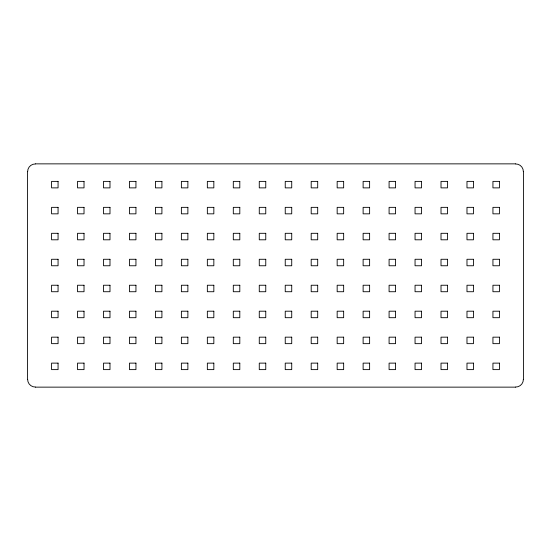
<?xml version="1.0" encoding="UTF-8"?>
<svg xmlns="http://www.w3.org/2000/svg" width="551" height="551" viewBox="0 0 551 551"><rect width="100%" height="100%" fill="white"/><g stroke="black" fill="none" stroke-linecap="round" stroke-linejoin="round"><path stroke-width="0.83" d="M35.354 163.861L515.646 163.861M35.354 387.139L515.646 387.139M523.45 171.664L523.45 379.336M27.55 171.664L27.55 379.336M27.64 171.664A7.631 7.631 0 0 1 35.354 163.95M35.354 387.05A7.631 7.631 0 0 1 27.64 379.336M523.36 379.336A7.631 7.631 0 0 1 515.646 387.05M515.646 163.95A7.631 7.631 0 0 1 523.36 171.664M58.062 181.382L51.567 181.382L51.567 187.877L58.062 187.877L58.062 181.382M84.021 181.382L77.533 181.382L77.533 187.877L84.021 187.877L84.021 181.382M109.986 181.382L103.492 181.382L103.492 187.877L109.986 187.877L109.986 181.382M135.945 181.382L129.457 181.382L129.457 187.877L135.945 187.877L135.945 181.382M161.911 181.382L155.423 181.382L155.423 187.877L161.911 187.877L161.911 181.382M187.877 181.382L181.382 181.382L181.382 187.877L187.877 187.877L187.877 181.382M213.836 181.382L207.348 181.382L207.348 187.877L213.836 187.877L213.836 181.382M239.802 181.382L233.307 181.382L233.307 187.877L239.802 187.877L239.802 181.382M265.761 181.382L259.273 181.382L259.273 187.877L265.761 187.877L265.761 181.382M291.727 181.382L285.239 181.382L285.239 187.877L291.727 187.877L291.727 181.382M317.693 181.382L311.198 181.382L311.198 187.877L317.693 187.877L317.693 181.382M343.652 181.382L337.164 181.382L337.164 187.877L343.652 187.877L343.652 181.382M369.618 181.382L363.123 181.382L363.123 187.877L369.618 187.877L369.618 181.382M395.577 181.382L389.089 181.382L389.089 187.877L395.577 187.877L395.577 181.382M421.543 181.382L415.055 181.382L415.055 187.877L421.543 187.877L421.543 181.382M447.508 181.382L441.014 181.382L441.014 187.877L447.508 187.877L447.508 181.382M473.467 181.382L466.979 181.382L466.979 187.877L473.467 187.877L473.467 181.382M499.433 181.382L492.938 181.382L492.938 187.877L499.433 187.877L499.433 181.382M58.062 207.348L51.567 207.348L51.567 213.836L58.062 213.836L58.062 207.348M84.021 207.348L77.533 207.348L77.533 213.836L84.021 213.836L84.021 207.348M109.986 207.348L103.492 207.348L103.492 213.836L109.986 213.836L109.986 207.348M135.945 207.348L129.457 207.348L129.457 213.836L135.945 213.836L135.945 207.348M161.911 207.348L155.423 207.348L155.423 213.836L161.911 213.836L161.911 207.348M187.877 207.348L181.382 207.348L181.382 213.836L187.877 213.836L187.877 207.348M213.836 207.348L207.348 207.348L207.348 213.836L213.836 213.836L213.836 207.348M239.802 207.348L233.307 207.348L233.307 213.836L239.802 213.836L239.802 207.348M265.761 207.348L259.273 207.348L259.273 213.836L265.761 213.836L265.761 207.348M291.727 207.348L285.239 207.348L285.239 213.836L291.727 213.836L291.727 207.348M317.693 207.348L311.198 207.348L311.198 213.836L317.693 213.836L317.693 207.348M343.652 207.348L337.164 207.348L337.164 213.836L343.652 213.836L343.652 207.348M369.618 207.348L363.123 207.348L363.123 213.836L369.618 213.836L369.618 207.348M395.577 207.348L389.089 207.348L389.089 213.836L395.577 213.836L395.577 207.348M421.543 207.348L415.055 207.348L415.055 213.836L421.543 213.836L421.543 207.348M447.508 207.348L441.014 207.348L441.014 213.836L447.508 213.836L447.508 207.348M473.467 207.348L466.979 207.348L466.979 213.836L473.467 213.836L473.467 207.348M499.433 207.348L492.938 207.348L492.938 213.836L499.433 213.836L499.433 207.348M58.062 233.307L51.567 233.307L51.567 239.802L58.062 239.802L58.062 233.307M84.021 233.307L77.533 233.307L77.533 239.802L84.021 239.802L84.021 233.307M109.986 233.307L103.492 233.307L103.492 239.802L109.986 239.802L109.986 233.307M135.945 233.307L129.457 233.307L129.457 239.802L135.945 239.802L135.945 233.307M161.911 233.307L155.423 233.307L155.423 239.802L161.911 239.802L161.911 233.307M187.877 233.307L181.382 233.307L181.382 239.802L187.877 239.802L187.877 233.307M213.836 233.307L207.348 233.307L207.348 239.802L213.836 239.802L213.836 233.307M239.802 233.307L233.307 233.307L233.307 239.802L239.802 239.802L239.802 233.307M265.761 233.307L259.273 233.307L259.273 239.802L265.761 239.802L265.761 233.307M291.727 233.307L285.239 233.307L285.239 239.802L291.727 239.802L291.727 233.307M317.693 233.307L311.198 233.307L311.198 239.802L317.693 239.802L317.693 233.307M343.652 233.307L337.164 233.307L337.164 239.802L343.652 239.802L343.652 233.307M369.618 233.307L363.123 233.307L363.123 239.802L369.618 239.802L369.618 233.307M395.577 233.307L389.089 233.307L389.089 239.802L395.577 239.802L395.577 233.307M421.543 233.307L415.055 233.307L415.055 239.802L421.543 239.802L421.543 233.307M447.508 233.307L441.014 233.307L441.014 239.802L447.508 239.802L447.508 233.307M473.467 233.307L466.979 233.307L466.979 239.802L473.467 239.802L473.467 233.307M499.433 233.307L492.938 233.307L492.938 239.802L499.433 239.802L499.433 233.307M58.062 259.273L51.567 259.273L51.567 265.761L58.062 265.761L58.062 259.273M84.021 259.273L77.533 259.273L77.533 265.761L84.021 265.761L84.021 259.273M109.986 259.273L103.492 259.273L103.492 265.761L109.986 265.761L109.986 259.273M135.945 259.273L129.457 259.273L129.457 265.761L135.945 265.761L135.945 259.273M161.911 259.273L155.423 259.273L155.423 265.761L161.911 265.761L161.911 259.273M187.877 259.273L181.382 259.273L181.382 265.761L187.877 265.761L187.877 259.273M213.836 259.273L207.348 259.273L207.348 265.761L213.836 265.761L213.836 259.273M239.802 259.273L233.307 259.273L233.307 265.761L239.802 265.761L239.802 259.273M265.761 259.273L259.273 259.273L259.273 265.761L265.761 265.761L265.761 259.273M291.727 259.273L285.239 259.273L285.239 265.761L291.727 265.761L291.727 259.273M317.693 259.273L311.198 259.273L311.198 265.761L317.693 265.761L317.693 259.273M343.652 259.273L337.164 259.273L337.164 265.761L343.652 265.761L343.652 259.273M369.618 259.273L363.123 259.273L363.123 265.761L369.618 265.761L369.618 259.273M395.577 259.273L389.089 259.273L389.089 265.761L395.577 265.761L395.577 259.273M421.543 259.273L415.055 259.273L415.055 265.761L421.543 265.761L421.543 259.273M447.508 259.273L441.014 259.273L441.014 265.761L447.508 265.761L447.508 259.273M473.467 259.273L466.979 259.273L466.979 265.761L473.467 265.761L473.467 259.273M499.433 259.273L492.938 259.273L492.938 265.761L499.433 265.761L499.433 259.273M58.062 285.239L51.567 285.239L51.567 291.727L58.062 291.727L58.062 285.239M84.021 285.239L77.533 285.239L77.533 291.727L84.021 291.727L84.021 285.239M109.986 285.239L103.492 285.239L103.492 291.727L109.986 291.727L109.986 285.239M135.945 285.239L129.457 285.239L129.457 291.727L135.945 291.727L135.945 285.239M161.911 285.239L155.423 285.239L155.423 291.727L161.911 291.727L161.911 285.239M187.877 285.239L181.382 285.239L181.382 291.727L187.877 291.727L187.877 285.239M213.836 285.239L207.348 285.239L207.348 291.727L213.836 291.727L213.836 285.239M239.802 285.239L233.307 285.239L233.307 291.727L239.802 291.727L239.802 285.239M265.761 285.239L259.273 285.239L259.273 291.727L265.761 291.727L265.761 285.239M291.727 285.239L285.239 285.239L285.239 291.727L291.727 291.727L291.727 285.239M317.693 285.239L311.198 285.239L311.198 291.727L317.693 291.727L317.693 285.239M343.652 285.239L337.164 285.239L337.164 291.727L343.652 291.727L343.652 285.239M369.618 285.239L363.123 285.239L363.123 291.727L369.618 291.727L369.618 285.239M395.577 285.239L389.089 285.239L389.089 291.727L395.577 291.727L395.577 285.239M421.543 285.239L415.055 285.239L415.055 291.727L421.543 291.727L421.543 285.239M447.508 285.239L441.014 285.239L441.014 291.727L447.508 291.727L447.508 285.239M473.467 285.239L466.979 285.239L466.979 291.727L473.467 291.727L473.467 285.239M499.433 285.239L492.938 285.239L492.938 291.727L499.433 291.727L499.433 285.239M58.062 311.198L51.567 311.198L51.567 317.693L58.062 317.693L58.062 311.198M84.021 311.198L77.533 311.198L77.533 317.693L84.021 317.693L84.021 311.198M109.986 311.198L103.492 311.198L103.492 317.693L109.986 317.693L109.986 311.198M135.945 311.198L129.457 311.198L129.457 317.693L135.945 317.693L135.945 311.198M161.911 311.198L155.423 311.198L155.423 317.693L161.911 317.693L161.911 311.198M187.877 311.198L181.382 311.198L181.382 317.693L187.877 317.693L187.877 311.198M213.836 311.198L207.348 311.198L207.348 317.693L213.836 317.693L213.836 311.198M239.802 311.198L233.307 311.198L233.307 317.693L239.802 317.693L239.802 311.198M265.761 311.198L259.273 311.198L259.273 317.693L265.761 317.693L265.761 311.198M291.727 311.198L285.239 311.198L285.239 317.693L291.727 317.693L291.727 311.198M317.693 311.198L311.198 311.198L311.198 317.693L317.693 317.693L317.693 311.198M343.652 311.198L337.164 311.198L337.164 317.693L343.652 317.693L343.652 311.198M369.618 311.198L363.123 311.198L363.123 317.693L369.618 317.693L369.618 311.198M395.577 311.198L389.089 311.198L389.089 317.693L395.577 317.693L395.577 311.198M421.543 311.198L415.055 311.198L415.055 317.693L421.543 317.693L421.543 311.198M447.508 311.198L441.014 311.198L441.014 317.693L447.508 317.693L447.508 311.198M473.467 311.198L466.979 311.198L466.979 317.693L473.467 317.693L473.467 311.198M499.433 311.198L492.938 311.198L492.938 317.693L499.433 317.693L499.433 311.198M58.062 337.164L51.567 337.164L51.567 343.652L58.062 343.652L58.062 337.164M84.021 337.164L77.533 337.164L77.533 343.652L84.021 343.652L84.021 337.164M109.986 337.164L103.492 337.164L103.492 343.652L109.986 343.652L109.986 337.164M135.945 337.164L129.457 337.164L129.457 343.652L135.945 343.652L135.945 337.164M161.911 337.164L155.423 337.164L155.423 343.652L161.911 343.652L161.911 337.164M187.877 337.164L181.382 337.164L181.382 343.652L187.877 343.652L187.877 337.164M213.836 337.164L207.348 337.164L207.348 343.652L213.836 343.652L213.836 337.164M239.802 337.164L233.307 337.164L233.307 343.652L239.802 343.652L239.802 337.164M265.761 337.164L259.273 337.164L259.273 343.652L265.761 343.652L265.761 337.164M291.727 337.164L285.239 337.164L285.239 343.652L291.727 343.652L291.727 337.164M317.693 337.164L311.198 337.164L311.198 343.652L317.693 343.652L317.693 337.164M343.652 337.164L337.164 337.164L337.164 343.652L343.652 343.652L343.652 337.164M369.618 337.164L363.123 337.164L363.123 343.652L369.618 343.652L369.618 337.164M395.577 337.164L389.089 337.164L389.089 343.652L395.577 343.652L395.577 337.164M421.543 337.164L415.055 337.164L415.055 343.652L421.543 343.652L421.543 337.164M447.508 337.164L441.014 337.164L441.014 343.652L447.508 343.652L447.508 337.164M473.467 337.164L466.979 337.164L466.979 343.652L473.467 343.652L473.467 337.164M499.433 337.164L492.938 337.164L492.938 343.652L499.433 343.652L499.433 337.164M58.062 363.123L51.567 363.123L51.567 369.618L58.062 369.618L58.062 363.123M84.021 363.123L77.533 363.123L77.533 369.618L84.021 369.618L84.021 363.123M109.986 363.123L103.492 363.123L103.492 369.618L109.986 369.618L109.986 363.123M135.945 363.123L129.457 363.123L129.457 369.618L135.945 369.618L135.945 363.123M161.911 363.123L155.423 363.123L155.423 369.618L161.911 369.618L161.911 363.123M187.877 363.123L181.382 363.123L181.382 369.618L187.877 369.618L187.877 363.123M213.836 363.123L207.348 363.123L207.348 369.618L213.836 369.618L213.836 363.123M239.802 363.123L233.307 363.123L233.307 369.618L239.802 369.618L239.802 363.123M265.761 363.123L259.273 363.123L259.273 369.618L265.761 369.618L265.761 363.123M291.727 363.123L285.239 363.123L285.239 369.618L291.727 369.618L291.727 363.123M317.693 363.123L311.198 363.123L311.198 369.618L317.693 369.618L317.693 363.123M343.652 363.123L337.164 363.123L337.164 369.618L343.652 369.618L343.652 363.123M369.618 363.123L363.123 363.123L363.123 369.618L369.618 369.618L369.618 363.123M395.577 363.123L389.089 363.123L389.089 369.618L395.577 369.618L395.577 363.123M421.543 363.123L415.055 363.123L415.055 369.618L421.543 369.618L421.543 363.123M447.508 363.123L441.014 363.123L441.014 369.618L447.508 369.618L447.508 363.123M473.467 363.123L466.979 363.123L466.979 369.618L473.467 369.618L473.467 363.123M499.433 363.123L492.938 363.123L492.938 369.618L499.433 369.618L499.433 363.123"/></g></svg>
